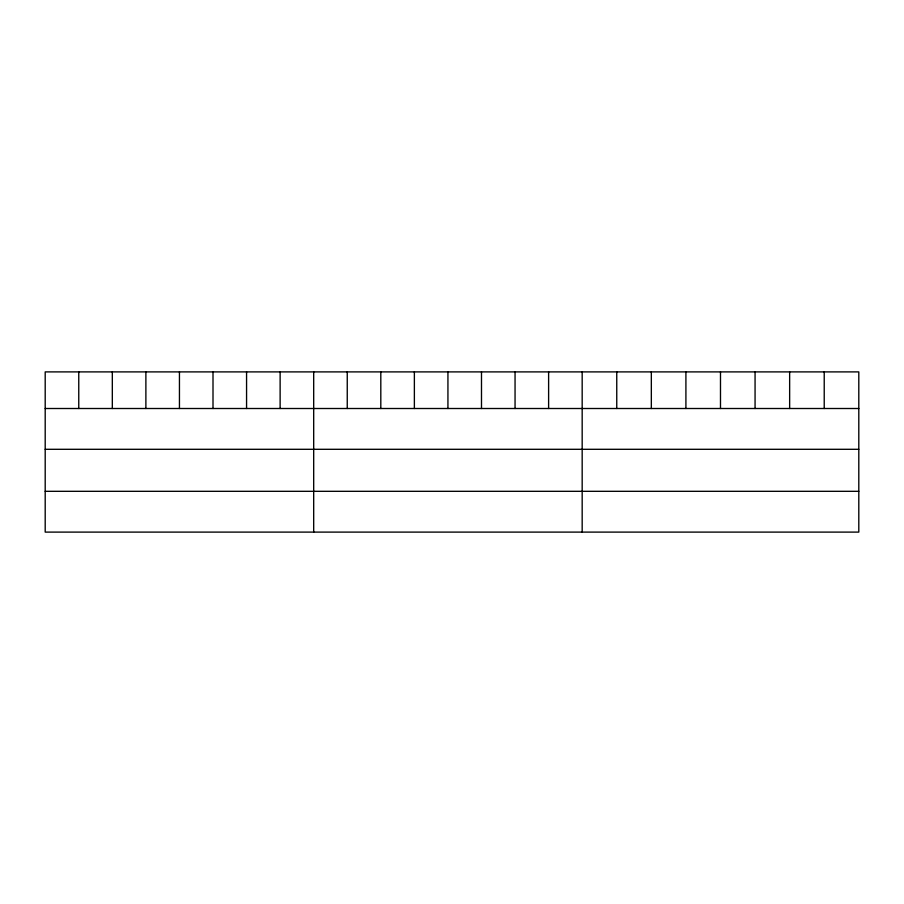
<?xml version="1.0" encoding="UTF-8"?>
<svg xmlns="http://www.w3.org/2000/svg" width="904" height="904" viewBox="0 0 904 904"><rect width="100%" height="100%" fill="white"/><g stroke="black" fill="none" stroke-linecap="round" stroke-linejoin="round"><path stroke-width="1.36" d="M858.8 408.506L858.8 532.106L45.2 532.106L45.2 371.894L858.8 371.894L858.8 408.506L45.2 408.506M45.2 449.299L858.8 449.299M45.2 491.313L858.8 491.313M824.222 371.894L824.222 408.506M789.644 371.894L789.644 408.506M755.066 371.894L755.066 408.506M720.488 371.894L720.488 408.506M685.91 371.894L685.91 408.506M651.332 371.894L651.332 408.506M616.754 371.894L616.754 408.506M582.176 371.894L582.176 532.106M548.615 371.894L548.615 408.506M515.054 371.894L515.054 408.506M481.493 371.894L481.493 408.506M447.932 371.894L447.932 408.506M414.371 371.894L414.371 408.506M380.81 371.894L380.81 408.506M347.249 371.894L347.249 408.506M313.688 371.894L313.688 532.106M280.127 371.894L280.127 408.506M246.566 371.894L246.566 408.506M213.005 371.894L213.005 408.506M179.444 371.894L179.444 408.506M145.883 371.894L145.883 408.506M112.322 371.894L112.322 408.506M78.761 371.894L78.761 408.506"/></g></svg>
